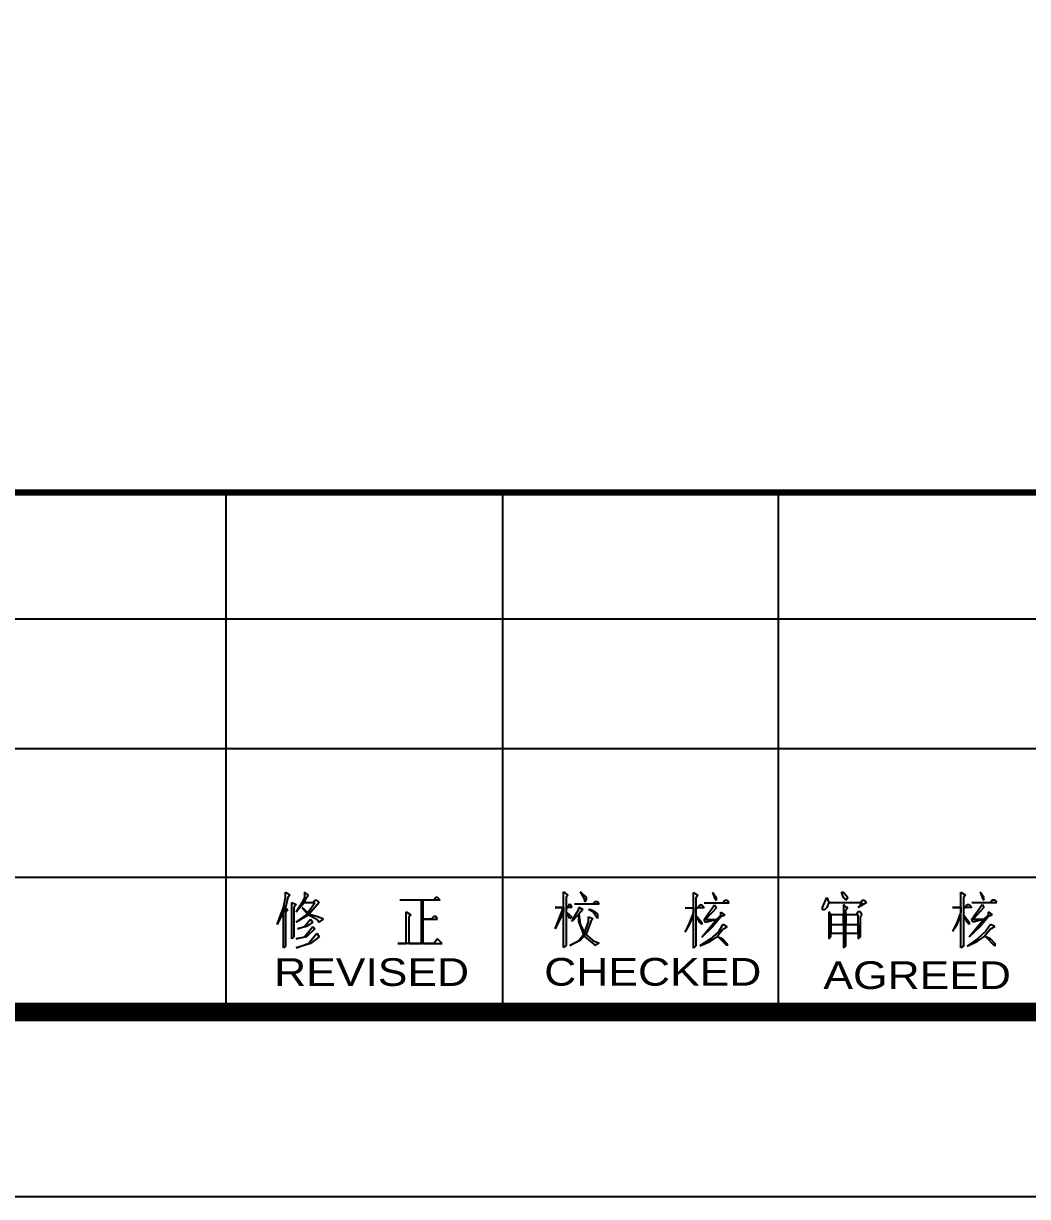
# Model space of a CAD drawing. Extents: x 6 to 303, y -107 to 103.
# Drawn here: x 161.95 to 189.16, y -107.08 to -75.3 of the extents above; entities that cross this region are included whole.
import ezdxf
from ezdxf.enums import TextEntityAlignment as Align

# ---------------------------------------------------------------- set-up
doc = ezdxf.new("R2010")
doc.units = 0
doc.header["$MEASUREMENT"] = 0
doc.layers.add('SMEDI', color=2, linetype='CONTINUOUS')
doc.styles.add('SMEDI', font='smsim', dxfattribs={"width": 0.75, "bigfont": 'smfs'})

msp = doc.modelspace()

# ---------------------------------------------------------------- linework, layer by layer
at = {"layer": 'SMEDI'}
for p, q in [((167.4361361, -88.0051193, -11.3095628), (167.4361361, -102.1285087, -11.3095628)), ((174.9361361, -88.0051193, -11.3095628), (174.9361361, -102.1285087, -11.3095628)), ((182.3978432, -88.0051193, -11.3095628), (182.3978432, -102.1285087, -11.3095628)), ((197.2607077, -91.4411439, -11.3095628), (103.3690699, -91.4411439, -11.3095628)), ((197.3093699, -94.9487338, -11.3095628), (103.4177321, -94.9487338, -11.3095628)), ((197.2607077, -98.4411447, -11.3095628), (103.3690699, -98.4411447, -11.3095628)), ((169.0507947, -98.982208, -11.3095628), (169.0507947, -98.8363512, -11.3095628)), ((169.0507947, -98.8363512, -11.3095628), (169.170132, -98.9159094, -11.3095628)), ((169.6740008, -98.9159094, -11.3095628), (169.5679231, -98.8363512, -11.3095628)), ((169.5679231, -98.8363512, -11.3095628), (169.5679231, -98.982208, -11.3095628)), ((176.5868308, -99.2482434, -11.3095628), (176.5868308, -98.8239328, -11.3095628)), ((176.5868308, -98.8239328, -11.3095628), (176.7061682, -98.9167508, -11.3095628)), ((177.0376608, -98.8239328, -11.3095628), (177.1569981, -99.0360881, -11.3095628)), ((177.2100369, -98.9697896, -11.3095628), (177.0376608, -98.8239328, -11.3095628)), ((180.104156, -99.455654, -11.3095628), (180.104156, -98.8457076, -11.3095628)), ((180.104156, -98.8457076, -11.3095628), (180.2234934, -98.9252659, -11.3095628)), ((180.6212845, -98.8457076, -11.3095628), (180.6743233, -98.9915644, -11.3095628)), ((180.7273621, -98.9915644, -11.3095628), (180.6212845, -98.8457076, -11.3095628)), ((184.1709342, -98.982208, -11.3095628), (184.1178954, -98.8363512, -11.3095628)), ((184.1178954, -98.8363512, -11.3095628), (184.1709342, -98.8363512, -11.3095628)), ((184.1709342, -98.8363512, -11.3095628), (184.2902716, -98.982208, -11.3095628)), ((187.3532633, -99.4462976, -11.3095628), (187.3532633, -98.8363512, -11.3095628)), ((187.3532633, -98.8363512, -11.3095628), (187.4726006, -98.9159094, -11.3095628)), ((187.9764694, -98.982208, -11.3095628), (187.8703917, -98.8363512, -11.3095628)), ((187.8703917, -98.8363512, -11.3095628), (187.9234306, -98.982208, -11.3095628)), ((168.9977558, -99.2474021, -11.3095628), (169.0507947, -98.982208, -11.3095628)), ((169.1170932, -98.982208, -11.3095628), (169.0507947, -99.2474021, -11.3095628)), ((169.170132, -98.9159094, -11.3095628), (169.1170932, -98.982208, -11.3095628)), ((169.2231708, -99.114805, -11.3095628), (169.3425082, -99.1678438, -11.3095628)), ((169.2231708, -100.0960231, -11.3095628), (169.2231708, -99.114805, -11.3095628)), ((169.3425082, -99.1678438, -11.3095628), (169.2762096, -99.2474021, -11.3095628)), ((169.5016246, -99.114805, -11.3095628), (169.3425082, -99.3667394, -11.3095628)), ((169.3425082, -99.3667394, -11.3095628), (169.5679231, -99.114805, -11.3095628)), ((169.5679231, -98.982208, -11.3095628), (169.5016246, -99.114805, -11.3095628)), ((169.5679231, -99.114805, -11.3095628), (169.620962, -98.982208, -11.3095628)), ((169.5679231, -99.114805, -11.3095628), (169.7933381, -99.114805, -11.3095628)), ((169.620962, -98.982208, -11.3095628), (169.6740008, -98.9159094, -11.3095628)), ((169.620962, -99.4462976, -11.3095628), (169.8463769, -99.114805, -11.3095628)), ((169.9657143, -99.114805, -11.3095628), (169.6740008, -99.4462976, -11.3095628)), ((169.7933381, -99.114805, -11.3095628), (169.8463769, -99.0485065, -11.3095628)), ((169.8463769, -99.114805, -11.3095628), (169.7933381, -99.114805, -11.3095628)), ((169.8463769, -99.0485065, -11.3095628), (169.8994157, -99.0485065, -11.3095628)), ((169.8994157, -99.0485065, -11.3095628), (169.9657143, -99.114805, -11.3095628)), ((173.2408613, -99.0485065, -11.3095628), (172.1535655, -99.0485065, -11.3095628)), ((172.7369925, -100.2286202, -11.3095628), (172.7369925, -99.0485065, -11.3095628)), ((173.0684851, -99.0485065, -11.3095628), (172.7767716, -99.0485065, -11.3095628)), ((172.7767716, -99.0485065, -11.3095628), (172.7767716, -99.565635, -11.3095628)), ((173.1215239, -98.982208, -11.3095628), (173.0684851, -99.0485065, -11.3095628)), ((173.1745627, -98.982208, -11.3095628), (173.1215239, -98.982208, -11.3095628)), ((173.2408613, -99.0485065, -11.3095628), (173.1745627, -98.982208, -11.3095628)), ((176.7061682, -98.9167508, -11.3095628), (176.6531294, -98.9697896, -11.3095628)), ((176.6531294, -98.9697896, -11.3095628), (176.6531294, -99.2482434, -11.3095628)), ((176.7061682, -99.2482434, -11.3095628), (176.759207, -99.1554254, -11.3095628)), ((176.759207, -99.1554254, -11.3095628), (176.8122458, -99.2482434, -11.3095628)), ((176.8785443, -99.1554254, -11.3095628), (177.5547893, -99.1554254, -11.3095628)), ((177.1569981, -99.0360881, -11.3095628), (177.1569981, -99.1023866, -11.3095628)), ((177.1569981, -99.1023866, -11.3095628), (177.2100369, -99.0360881, -11.3095628)), ((177.2100369, -99.0360881, -11.3095628), (177.2100369, -98.9697896, -11.3095628)), ((177.4354519, -99.1023866, -11.3095628), (177.3824131, -99.1554254, -11.3095628)), ((177.5017504, -99.1023866, -11.3095628), (177.4354519, -99.1023866, -11.3095628)), ((177.5547893, -99.1554254, -11.3095628), (177.5017504, -99.1023866, -11.3095628)), ((180.2234934, -98.9252659, -11.3095628), (180.1704546, -98.9915644, -11.3095628)), ((180.1704546, -98.9915644, -11.3095628), (180.1704546, -99.2567585, -11.3095628)), ((180.3958695, -99.1241614, -11.3095628), (181.0721145, -99.1241614, -11.3095628)), ((180.6743233, -98.9915644, -11.3095628), (180.7273621, -99.0578629, -11.3095628)), ((180.7273621, -99.0578629, -11.3095628), (180.7273621, -98.9915644, -11.3095628)), ((180.9527771, -99.0578629, -11.3095628), (180.8997383, -99.1241614, -11.3095628)), ((181.0190756, -99.0578629, -11.3095628), (180.9527771, -99.0578629, -11.3095628)), ((181.0721145, -99.1241614, -11.3095628), (181.0190756, -99.0578629, -11.3095628)), ((183.6007669, -99.2474021, -11.3095628), (183.7201043, -98.982208, -11.3095628)), ((183.7201043, -98.982208, -11.3095628), (183.7731431, -99.114805, -11.3095628)), ((183.7731431, -99.114805, -11.3095628), (183.7201043, -99.2474021, -11.3095628)), ((183.7731431, -99.114805, -11.3095628), (184.6350239, -99.114805, -11.3095628)), ((184.2372327, -99.0485065, -11.3095628), (184.1709342, -98.982208, -11.3095628)), ((184.2372327, -99.2474021, -11.3095628), (184.1709342, -99.1678438, -11.3095628)), ((184.1709342, -99.1678438, -11.3095628), (184.1709342, -99.4462976, -11.3095628)), ((184.2372327, -99.0485065, -11.3095628), (184.2902716, -98.982208, -11.3095628)), ((184.2902716, -98.982208, -11.3095628), (184.2372327, -99.0485065, -11.3095628)), ((184.7941403, -99.114805, -11.3095628), (184.5687253, -99.2474021, -11.3095628)), ((184.5687253, -99.2474021, -11.3095628), (184.674803, -99.114805, -11.3095628)), ((184.6350239, -99.114805, -11.3095628), (184.674803, -99.0485065, -11.3095628)), ((184.674803, -99.114805, -11.3095628), (184.6350239, -99.114805, -11.3095628)), ((184.674803, -99.0485065, -11.3095628), (184.7411015, -99.0485065, -11.3095628)), ((184.7411015, -99.0485065, -11.3095628), (184.7941403, -99.114805, -11.3095628)), ((187.4726006, -98.9159094, -11.3095628), (187.4195618, -98.982208, -11.3095628)), ((187.4195618, -98.982208, -11.3095628), (187.4195618, -99.2474021, -11.3095628)), ((187.4726006, -99.2474021, -11.3095628), (187.5256394, -99.1678438, -11.3095628)), ((187.5256394, -99.1678438, -11.3095628), (187.5786782, -99.1678438, -11.3095628)), ((187.5786782, -99.1678438, -11.3095628), (187.6449768, -99.2474021, -11.3095628)), ((187.6449768, -99.114805, -11.3095628), (188.3212217, -99.114805, -11.3095628)), ((187.6449768, -99.565635, -11.3095628), (187.9234306, -99.1678438, -11.3095628)), ((187.9234306, -98.982208, -11.3095628), (187.9764694, -99.0485065, -11.3095628)), ((187.9234306, -99.1678438, -11.3095628), (187.9764694, -99.2474021, -11.3095628)), ((187.9764694, -99.0485065, -11.3095628), (187.9764694, -98.982208, -11.3095628)), ((188.2018843, -99.0485065, -11.3095628), (188.1488455, -99.114805, -11.3095628)), ((188.2681829, -99.0485065, -11.3095628), (188.2018843, -99.0485065, -11.3095628)), ((188.3212217, -99.114805, -11.3095628), (188.2681829, -99.0485065, -11.3095628)), ((169.0507947, -99.2474021, -11.3095628), (168.8253797, -99.7114917, -11.3095628)), ((168.8253797, -99.7114917, -11.3095628), (168.9977558, -99.2474021, -11.3095628)), ((169.1170932, -99.3137006, -11.3095628), (168.9977558, -99.2474021, -11.3095628)), ((168.9977558, -99.2474021, -11.3095628), (169.0507947, -99.3667394, -11.3095628)), ((168.9977558, -100.3479575, -11.3095628), (168.9977558, -99.2474021, -11.3095628)), ((169.0507947, -99.3667394, -11.3095628), (169.1170932, -99.3137006, -11.3095628)), ((169.1170932, -99.3137006, -11.3095628), (169.0507947, -99.3667394, -11.3095628)), ((169.0507947, -99.3667394, -11.3095628), (169.0507947, -100.2949187, -11.3095628)), ((169.2762096, -99.2474021, -11.3095628), (169.2762096, -100.0429843, -11.3095628)), ((169.6740008, -99.4462976, -11.3095628), (169.3425082, -99.6451932, -11.3095628)), ((169.3425082, -99.6451932, -11.3095628), (169.620962, -99.4462976, -11.3095628)), ((169.7270396, -99.4462976, -11.3095628), (169.5016246, -99.2474021, -11.3095628)), ((169.5016246, -99.2474021, -11.3095628), (169.6740008, -99.4462976, -11.3095628)), ((169.6740008, -99.4462976, -11.3095628), (169.8994157, -99.565635, -11.3095628)), ((169.8994157, -99.4993364, -11.3095628), (169.7270396, -99.4462976, -11.3095628)), ((172.3259416, -99.3667394, -11.3095628), (172.445279, -99.4462976, -11.3095628)), ((172.3259416, -100.2286202, -11.3095628), (172.3259416, -99.3667394, -11.3095628)), ((172.445279, -99.4462976, -11.3095628), (172.3922402, -99.4993364, -11.3095628)), ((176.3614159, -99.8316704, -11.3095628), (176.5868308, -99.2482434, -11.3095628)), ((176.3614159, -99.2482434, -11.3095628), (176.5868308, -99.2482434, -11.3095628)), ((176.5868308, -99.2482434, -11.3095628), (176.3614159, -99.2482434, -11.3095628)), ((176.5868308, -99.3675807, -11.3095628), (176.3614159, -99.8316704, -11.3095628)), ((176.5868308, -99.2482434, -11.3095628), (176.5868308, -99.3675807, -11.3095628)), ((176.5868308, -100.3355391, -11.3095628), (176.5868308, -99.2482434, -11.3095628)), ((176.6531294, -99.2482434, -11.3095628), (176.6531294, -99.3675807, -11.3095628)), ((176.8122458, -99.2482434, -11.3095628), (176.6531294, -99.2482434, -11.3095628)), ((176.6531294, -99.2482434, -11.3095628), (176.7061682, -99.2482434, -11.3095628)), ((176.6531294, -99.3675807, -11.3095628), (176.6531294, -100.2825003, -11.3095628)), ((176.759207, -99.5532166, -11.3095628), (176.6531294, -99.3675807, -11.3095628)), ((176.6531294, -99.3675807, -11.3095628), (176.8122458, -99.5001778, -11.3095628)), ((176.8122458, -99.6327748, -11.3095628), (176.9183234, -99.4338792, -11.3095628)), ((176.9978817, -99.4338792, -11.3095628), (176.8122458, -99.6327748, -11.3095628)), ((176.9183234, -99.4338792, -11.3095628), (176.9978817, -99.3012822, -11.3095628)), ((176.9978817, -99.3012822, -11.3095628), (176.9978817, -99.2482434, -11.3095628)), ((176.9978817, -99.2482434, -11.3095628), (177.1039593, -99.3012822, -11.3095628)), ((177.1039593, -99.3012822, -11.3095628), (176.9978817, -99.2482434, -11.3095628)), ((177.1039593, -99.3012822, -11.3095628), (176.9978817, -99.4338792, -11.3095628)), ((176.9978817, -99.6327748, -11.3095628), (176.9978817, -99.4338792, -11.3095628)), ((176.9978817, -99.4338792, -11.3095628), (177.0376608, -99.6990733, -11.3095628)), ((177.3824131, -99.3675807, -11.3095628), (177.2630758, -99.3012822, -11.3095628)), ((177.2630758, -99.3012822, -11.3095628), (177.3293743, -99.3012822, -11.3095628)), ((177.3293743, -99.3012822, -11.3095628), (177.4354519, -99.3675807, -11.3095628)), ((177.5017504, -99.5532166, -11.3095628), (177.3824131, -99.3675807, -11.3095628)), ((177.4354519, -99.3675807, -11.3095628), (177.5017504, -99.4338792, -11.3095628)), ((177.5017504, -99.4338792, -11.3095628), (177.5017504, -99.5532166, -11.3095628)), ((179.8787411, -99.2567585, -11.3095628), (180.104156, -99.2567585, -11.3095628)), ((180.104156, -99.3760958, -11.3095628), (179.9980784, -99.6545496, -11.3095628)), ((179.9980784, -99.7075884, -11.3095628), (180.104156, -99.455654, -11.3095628)), ((180.104156, -100.3573139, -11.3095628), (180.104156, -99.2567585, -11.3095628)), ((180.104156, -99.2567585, -11.3095628), (180.104156, -99.3760958, -11.3095628)), ((180.1704546, -99.2567585, -11.3095628), (180.1704546, -99.455654, -11.3095628)), ((180.3958695, -99.2567585, -11.3095628), (180.1704546, -99.2567585, -11.3095628)), ((180.1704546, -99.2567585, -11.3095628), (180.2234934, -99.2567585, -11.3095628)), ((180.1704546, -99.455654, -11.3095628), (180.1704546, -100.2910154, -11.3095628)), ((180.2765322, -99.6545496, -11.3095628), (180.1704546, -99.455654, -11.3095628)), ((180.1704546, -99.455654, -11.3095628), (180.329571, -99.6545496, -11.3095628)), ((180.2234934, -99.2567585, -11.3095628), (180.2765322, -99.1772002, -11.3095628)), ((180.2765322, -99.1772002, -11.3095628), (180.329571, -99.1772002, -11.3095628)), ((180.329571, -99.1772002, -11.3095628), (180.3958695, -99.2567585, -11.3095628)), ((180.3958695, -99.5749914, -11.3095628), (180.6743233, -99.1772002, -11.3095628)), ((180.7273621, -99.2567585, -11.3095628), (180.4356486, -99.5749914, -11.3095628)), ((180.6743233, -99.1772002, -11.3095628), (180.7273621, -99.2567585, -11.3095628)), ((180.7273621, -99.5749914, -11.3095628), (180.8466995, -99.455654, -11.3095628)), ((180.8466995, -99.3760958, -11.3095628), (180.9527771, -99.455654, -11.3095628)), ((180.8466995, -99.455654, -11.3095628), (180.8466995, -99.3760958, -11.3095628)), ((180.9527771, -99.455654, -11.3095628), (180.8466995, -99.5086929, -11.3095628)), ((183.6007669, -99.3137006, -11.3095628), (183.6007669, -99.2474021, -11.3095628)), ((183.6538057, -99.3137006, -11.3095628), (183.6007669, -99.3137006, -11.3095628)), ((183.7201043, -99.2474021, -11.3095628), (183.6538057, -99.3137006, -11.3095628)), ((183.7731431, -99.3667394, -11.3095628), (183.8261819, -99.4462976, -11.3095628)), ((183.8261819, -99.4462976, -11.3095628), (183.7731431, -99.3667394, -11.3095628)), ((183.7731431, -99.3667394, -11.3095628), (183.7731431, -100.0960231, -11.3095628)), ((183.8261819, -99.4462976, -11.3095628), (183.8261819, -99.9501664, -11.3095628)), ((184.1709342, -99.4462976, -11.3095628), (183.8261819, -99.4462976, -11.3095628)), ((184.1709342, -99.7114917, -11.3095628), (184.1709342, -99.4462976, -11.3095628)), ((184.1709342, -99.4462976, -11.3095628), (184.1709342, -99.9501664, -11.3095628)), ((184.2372327, -99.3137006, -11.3095628), (184.2902716, -99.2474021, -11.3095628)), ((184.2902716, -99.2474021, -11.3095628), (184.2372327, -99.2474021, -11.3095628)), ((184.2372327, -99.4462976, -11.3095628), (184.2372327, -99.3137006, -11.3095628)), ((184.5156865, -99.4462976, -11.3095628), (184.2372327, -99.4462976, -11.3095628)), ((184.2372327, -99.9501664, -11.3095628), (184.2372327, -99.4462976, -11.3095628)), ((184.2372327, -99.4462976, -11.3095628), (184.2372327, -99.7114917, -11.3095628)), ((184.5687253, -99.3667394, -11.3095628), (184.5156865, -99.4462976, -11.3095628)), ((184.5687253, -99.4462976, -11.3095628), (184.5156865, -99.4462976, -11.3095628)), ((184.6350239, -99.3667394, -11.3095628), (184.5687253, -99.3667394, -11.3095628)), ((184.5687253, -99.9501664, -11.3095628), (184.5687253, -99.4462976, -11.3095628)), ((184.674803, -99.4462976, -11.3095628), (184.6350239, -99.3667394, -11.3095628)), ((184.6350239, -99.4993364, -11.3095628), (184.674803, -99.4462976, -11.3095628)), ((187.3532633, -99.2474021, -11.3095628), (187.1278483, -99.2474021, -11.3095628)), ((187.1278483, -99.2474021, -11.3095628), (187.3532633, -99.2474021, -11.3095628)), ((187.3532633, -99.3667394, -11.3095628), (187.2471856, -99.6451932, -11.3095628)), ((187.2471856, -99.7114917, -11.3095628), (187.3532633, -99.4462976, -11.3095628)), ((187.3532633, -99.2474021, -11.3095628), (187.3532633, -99.3667394, -11.3095628)), ((187.3532633, -100.3479575, -11.3095628), (187.3532633, -99.2474021, -11.3095628)), ((187.4195618, -99.2474021, -11.3095628), (187.4726006, -99.2474021, -11.3095628)), ((187.6449768, -99.2474021, -11.3095628), (187.4195618, -99.2474021, -11.3095628)), ((187.4195618, -99.2474021, -11.3095628), (187.4195618, -99.4462976, -11.3095628)), ((187.4195618, -99.4462976, -11.3095628), (187.5786782, -99.6451932, -11.3095628)), ((187.5256394, -99.6451932, -11.3095628), (187.4195618, -99.4462976, -11.3095628)), ((187.4195618, -99.4462976, -11.3095628), (187.4195618, -100.2949187, -11.3095628)), ((187.9764694, -99.2474021, -11.3095628), (187.6847559, -99.565635, -11.3095628)), ((187.9764694, -99.565635, -11.3095628), (188.0958067, -99.4462976, -11.3095628)), ((188.0958067, -99.4462976, -11.3095628), (188.0958067, -99.3667394, -11.3095628)), ((188.0958067, -99.3667394, -11.3095628), (188.2018843, -99.4462976, -11.3095628)), ((188.2018843, -99.4462976, -11.3095628), (188.0958067, -99.4993364, -11.3095628)), ((169.620962, -99.7645305, -11.3095628), (169.3822873, -99.830829, -11.3095628)), ((169.3822873, -99.830829, -11.3095628), (169.5679231, -99.7645305, -11.3095628)), ((169.5679231, -99.7645305, -11.3095628), (169.7270396, -99.565635, -11.3095628)), ((169.5679231, -100.0429843, -11.3095628), (169.7933381, -99.7645305, -11.3095628)), ((169.7933381, -99.6451932, -11.3095628), (169.620962, -99.7645305, -11.3095628)), ((169.7270396, -99.565635, -11.3095628), (169.7933381, -99.6451932, -11.3095628)), ((169.7933381, -99.7645305, -11.3095628), (169.8463769, -99.830829, -11.3095628)), ((170.0850516, -99.565635, -11.3095628), (169.8994157, -99.4993364, -11.3095628)), ((169.8994157, -99.565635, -11.3095628), (169.9657143, -99.6451932, -11.3095628)), ((169.9657143, -99.6451932, -11.3095628), (170.0850516, -99.565635, -11.3095628)), ((172.3922402, -99.4993364, -11.3095628), (172.3922402, -100.2286202, -11.3095628)), ((172.7767716, -99.565635, -11.3095628), (173.1745627, -99.565635, -11.3095628)), ((173.0021866, -99.565635, -11.3095628), (172.7767716, -99.565635, -11.3095628)), ((172.7767716, -99.565635, -11.3095628), (172.7767716, -100.2286202, -11.3095628)), ((173.0684851, -99.4993364, -11.3095628), (173.0021866, -99.565635, -11.3095628)), ((173.1215239, -99.4993364, -11.3095628), (173.0684851, -99.4993364, -11.3095628)), ((173.1745627, -99.565635, -11.3095628), (173.1215239, -99.4993364, -11.3095628)), ((176.8122458, -99.5001778, -11.3095628), (176.759207, -99.5532166, -11.3095628)), ((177.1569981, -100.0305659, -11.3095628), (176.9978817, -99.6327748, -11.3095628)), ((177.0376608, -99.6990733, -11.3095628), (177.1569981, -99.9510077, -11.3095628)), ((177.1569981, -99.9510077, -11.3095628), (177.2630758, -99.6327748, -11.3095628)), ((177.3293743, -99.6327748, -11.3095628), (177.2100369, -99.9510077, -11.3095628)), ((177.2630758, -99.5001778, -11.3095628), (177.3824131, -99.5532166, -11.3095628)), ((177.2630758, -99.6327748, -11.3095628), (177.2630758, -99.5001778, -11.3095628)), ((177.3824131, -99.5532166, -11.3095628), (177.3293743, -99.6327748, -11.3095628)), ((179.9980784, -99.6545496, -11.3095628), (179.8787411, -99.906484, -11.3095628)), ((179.8787411, -99.906484, -11.3095628), (179.9980784, -99.7075884, -11.3095628)), ((180.329571, -99.7075884, -11.3095628), (180.2765322, -99.6545496, -11.3095628)), ((180.329571, -100.0523407, -11.3095628), (180.7273621, -99.5749914, -11.3095628)), ((180.329571, -99.6545496, -11.3095628), (180.329571, -99.7075884, -11.3095628)), ((180.6212845, -99.7738869, -11.3095628), (180.329571, -100.0523407, -11.3095628)), ((180.4356486, -99.6545496, -11.3095628), (180.3958695, -99.5749914, -11.3095628)), ((180.7273621, -99.5749914, -11.3095628), (180.4356486, -99.6545496, -11.3095628)), ((180.4356486, -99.5749914, -11.3095628), (180.7273621, -99.5749914, -11.3095628)), ((180.8466995, -99.5086929, -11.3095628), (180.6212845, -99.7738869, -11.3095628)), ((180.8997383, -99.7075884, -11.3095628), (180.780401, -99.906484, -11.3095628)), ((181.0190756, -99.7738869, -11.3095628), (180.8997383, -99.7075884, -11.3095628)), ((180.8997383, -99.8401855, -11.3095628), (181.0190756, -99.7738869, -11.3095628)), ((183.8261819, -99.9501664, -11.3095628), (183.8261819, -99.7114917, -11.3095628)), ((183.8261819, -99.7114917, -11.3095628), (184.1709342, -99.7114917, -11.3095628)), ((184.2372327, -99.7114917, -11.3095628), (184.5687253, -99.7114917, -11.3095628)), ((184.5687253, -99.7114917, -11.3095628), (184.5687253, -99.9501664, -11.3095628)), ((184.6350239, -100.0429843, -11.3095628), (184.6350239, -99.4993364, -11.3095628)), ((187.2471856, -99.6451932, -11.3095628), (187.1278483, -99.8971276, -11.3095628)), ((187.1278483, -99.8971276, -11.3095628), (187.2471856, -99.7114917, -11.3095628)), ((187.5786782, -99.7114917, -11.3095628), (187.5256394, -99.6451932, -11.3095628)), ((187.5786782, -100.0429843, -11.3095628), (187.9764694, -99.565635, -11.3095628)), ((187.5786782, -99.6451932, -11.3095628), (187.5786782, -99.7114917, -11.3095628)), ((187.8703917, -99.7645305, -11.3095628), (187.5786782, -100.0429843, -11.3095628)), ((187.6847559, -99.6451932, -11.3095628), (187.6449768, -99.565635, -11.3095628)), ((187.6847559, -99.565635, -11.3095628), (187.9764694, -99.565635, -11.3095628)), ((187.9764694, -99.565635, -11.3095628), (187.6847559, -99.6451932, -11.3095628)), ((188.0958067, -99.4993364, -11.3095628), (187.8703917, -99.7645305, -11.3095628)), ((188.1488455, -99.7114917, -11.3095628), (188.0295082, -99.8971276, -11.3095628)), ((188.2681829, -99.7645305, -11.3095628), (188.1488455, -99.7114917, -11.3095628)), ((188.1488455, -99.830829, -11.3095628), (188.2681829, -99.7645305, -11.3095628)), ((169.2762096, -100.0429843, -11.3095628), (169.2231708, -100.0960231, -11.3095628)), ((169.620962, -100.0429843, -11.3095628), (169.3425082, -100.0960231, -11.3095628)), ((169.3425082, -100.0960231, -11.3095628), (169.5679231, -100.0429843, -11.3095628)), ((169.8463769, -99.830829, -11.3095628), (169.620962, -100.0429843, -11.3095628)), ((169.6740008, -100.2286202, -11.3095628), (169.8994157, -99.9501664, -11.3095628)), ((169.9657143, -100.0429843, -11.3095628), (169.7270396, -100.2286202, -11.3095628)), ((169.8994157, -99.9501664, -11.3095628), (169.9657143, -100.0429843, -11.3095628)), ((173.1745627, -100.0960231, -11.3095628), (173.0684851, -100.2286202, -11.3095628)), ((173.2939001, -100.2286202, -11.3095628), (173.1745627, -100.0960231, -11.3095628)), ((176.9978817, -100.1499033, -11.3095628), (177.1569981, -99.9510077, -11.3095628)), ((177.2100369, -99.9510077, -11.3095628), (177.0376608, -100.1499033, -11.3095628)), ((177.1569981, -99.9510077, -11.3095628), (177.3824131, -100.1499033, -11.3095628)), ((177.3824131, -100.2162018, -11.3095628), (177.1569981, -100.0305659, -11.3095628)), ((180.554986, -100.1053795, -11.3095628), (180.2765322, -100.2910154, -11.3095628)), ((180.780401, -99.906484, -11.3095628), (180.554986, -100.1053795, -11.3095628)), ((180.554986, -100.1716781, -11.3095628), (180.7273621, -100.0523407, -11.3095628)), ((180.7273621, -100.0523407, -11.3095628), (180.8997383, -99.8401855, -11.3095628)), ((181.0190756, -100.2910154, -11.3095628), (180.780401, -100.0523407, -11.3095628)), ((180.780401, -100.0523407, -11.3095628), (180.8997383, -100.1053795, -11.3095628)), ((180.8997383, -100.1053795, -11.3095628), (180.780401, -100.0523407, -11.3095628)), ((180.8997383, -100.1053795, -11.3095628), (181.0190756, -100.2379766, -11.3095628)), ((183.7731431, -100.0960231, -11.3095628), (183.8261819, -100.0429843, -11.3095628)), ((183.8261819, -100.0429843, -11.3095628), (183.8261819, -99.9501664, -11.3095628)), ((183.8261819, -99.9501664, -11.3095628), (184.1709342, -99.9501664, -11.3095628)), ((184.1709342, -99.9501664, -11.3095628), (184.1709342, -100.3479575, -11.3095628)), ((184.1709342, -99.9501664, -11.3095628), (184.2372327, -99.9501664, -11.3095628)), ((184.2372327, -100.2949187, -11.3095628), (184.2372327, -99.9501664, -11.3095628)), ((184.2372327, -99.9501664, -11.3095628), (184.5687253, -99.9501664, -11.3095628)), ((184.5687253, -99.9501664, -11.3095628), (184.5687253, -100.0960231, -11.3095628)), ((184.5687253, -100.0960231, -11.3095628), (184.6350239, -100.0429843, -11.3095628)), ((187.8040932, -100.0960231, -11.3095628), (187.5256394, -100.2949187, -11.3095628)), ((188.0295082, -99.8971276, -11.3095628), (187.8040932, -100.0960231, -11.3095628)), ((187.8040932, -100.1623217, -11.3095628), (187.9764694, -100.0429843, -11.3095628)), ((187.9764694, -100.0429843, -11.3095628), (188.1488455, -99.830829, -11.3095628)), ((188.1488455, -100.0960231, -11.3095628), (188.0295082, -100.0429843, -11.3095628)), ((188.0295082, -100.0429843, -11.3095628), (188.1488455, -100.0960231, -11.3095628)), ((188.2681829, -100.2949187, -11.3095628), (188.0295082, -100.0429843, -11.3095628)), ((188.1488455, -100.0960231, -11.3095628), (188.2681829, -100.2286202, -11.3095628)), ((169.0507947, -100.2949187, -11.3095628), (168.9977558, -100.3479575, -11.3095628)), ((169.7270396, -100.2286202, -11.3095628), (169.3425082, -100.3479575, -11.3095628)), ((169.3425082, -100.3479575, -11.3095628), (169.6740008, -100.2286202, -11.3095628)), ((173.0684851, -100.2286202, -11.3095628), (172.1005267, -100.2286202, -11.3095628)), ((172.1005267, -100.2286202, -11.3095628), (172.3259416, -100.2286202, -11.3095628)), ((172.3922402, -100.2286202, -11.3095628), (172.7369925, -100.2286202, -11.3095628)), ((172.7767716, -100.2286202, -11.3095628), (173.2939001, -100.2286202, -11.3095628)), ((176.6531294, -100.2825003, -11.3095628), (176.5868308, -100.3355391, -11.3095628)), ((176.759207, -100.2825003, -11.3095628), (176.9978817, -100.1499033, -11.3095628)), ((177.0376608, -100.1499033, -11.3095628), (176.759207, -100.2825003, -11.3095628)), ((177.3824131, -100.1499033, -11.3095628), (177.5547893, -100.2162018, -11.3095628)), ((177.4354519, -100.2825003, -11.3095628), (177.3824131, -100.2162018, -11.3095628)), ((177.5547893, -100.2162018, -11.3095628), (177.4354519, -100.2825003, -11.3095628)), ((180.1704546, -100.2910154, -11.3095628), (180.104156, -100.3573139, -11.3095628)), ((180.2765322, -100.2910154, -11.3095628), (180.554986, -100.1716781, -11.3095628)), ((181.0190756, -100.2379766, -11.3095628), (181.0190756, -100.2910154, -11.3095628)), ((184.1709342, -100.3479575, -11.3095628), (184.2372327, -100.2949187, -11.3095628)), ((187.4195618, -100.2949187, -11.3095628), (187.3532633, -100.3479575, -11.3095628)), ((187.5256394, -100.2949187, -11.3095628), (187.8040932, -100.1623217, -11.3095628)), ((188.2681829, -100.2286202, -11.3095628), (188.2681829, -100.2949187, -11.3095628)), ((6.0741762, -107.0835954, -11.3095628), (303.0741762, -107.0835954, -11.3095628))]:
    msp.add_line(p, q, dxfattribs=at)
at = {"layer": 'SMEDI', "const_width": 0.5, "elevation": -11.3095628}
msp.add_lwpolyline([(18.5741762, -102.0835954), (18.5741762, 97.9164046), (298.0741762, 97.9164046), (298.0741762, -102.0835954)], close=True, dxfattribs=at)
at = {"layer": 'SMEDI', "const_width": 0.175, "elevation": -11.3095628}
msp.add_lwpolyline([(197.2607077, -88.0051193), (103.3690699, -88.0051193), (103.3690699, -102.102604)], dxfattribs=at)

# ---------------------------------------------------------------- texts
at = {"layer": 'SMEDI', "style": 'SMEDI', "width": 1.2}
for s, p in [('REVISED', (171.3854756, -101.3764787, -11.3095628)), ('CHECKED', (179.0035566, -101.3694903, -11.3095628)), ('AGREED', (186.1665399, -101.4603515, -11.3095628))]:
    msp.add_text(s, height=0.75, dxfattribs=at).set_placement(p, align=Align.CENTER)

doc.saveas('drawing.dxf')
